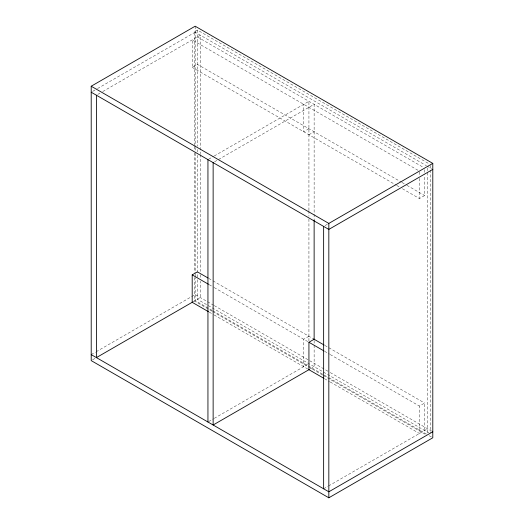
<?xml version="1.0" encoding="UTF-8"?>
<svg xmlns="http://www.w3.org/2000/svg" width="524" height="524" viewBox="0 0 524 524"><rect width="100%" height="100%" fill="white"/><g stroke="black" fill="none" stroke-linecap="round" stroke-linejoin="round"><path stroke-width="0.39" stroke-dasharray="2.62 1.97" d="M194.424 145.528L194.424 31.774L197.397 30.058L429.149 163.861M92.624 91.405L96.868 88.956M97.569 88.549L195.17 32.2M97.818 94.405L99.94 93.18M102.77 91.549L200.364 35.206L200.364 153.722M418.008 170.293L192.197 39.922L192.197 67.36L197.397 64.354L401.266 182.057M208.644 159.211L213.589 156.355M214.277 155.962L308.931 101.315L308.931 210.445M214.545 161.805L314.131 104.315L314.131 213.844M308.931 128.753L303.73 131.753L303.73 104.315M308.931 134.753L314.131 131.753M91.209 354.604L95.453 352.154M96.161 351.748L190.926 297.036M191.633 296.623L195.17 294.586L213.556 305.204M92.624 359.791L95.453 358.161M193.048 301.811L200.364 297.586L200.364 281.237M325.05 225.595L327.88 223.964M402.439 188.738L419.429 198.55L424.623 195.544L424.623 175.37M308.931 336.257L303.73 339.257L303.73 366.695M208.644 421.597L213.589 418.741M214.277 418.342L307.516 364.507M310.601 368.732L314.131 366.695L314.131 344.628M330.231 354.558L419.429 406.054L424.623 403.054L424.623 430.492M323.636 488.794L327.88 486.344M328.587 485.938L427.597 428.776M194.424 31.774L426.431 165.722M427.132 166.128L431.494 168.643M197.397 36.916L423.916 167.7M401.974 182.47L406.218 184.92M406.925 185.332L424.623 195.544M192.197 67.36L396.065 185.064M396.773 185.47L399.609 187.107M208.722 278.401L212.259 280.445M212.967 280.851L312.828 338.504M324.815 345.427L424.623 403.054M209.187 284.67L213.432 287.126M214.139 287.532L308.289 341.89M324.572 351.29L329.524 354.152M214.264 305.61L309.029 360.322M309.736 360.728L329.537 372.164M330.244 372.571L431.494 431.029M429.149 433.099L197.397 299.302L197.397 278.84M212.141 310.385L195.17 300.586L195.17 277.419M212.849 310.798L307.614 365.51M308.322 365.916L328.122 377.352M328.83 377.758L426.431 434.101M429.254 435.739L431.376 436.964M212.141 311.243L194.424 301.018L194.424 277.281M212.855 311.656L307.824 366.486M308.531 366.892L322.705 375.079M323.413 375.485L425.468 434.409M209.187 312.108L213.432 314.564M214.139 314.97L307.634 368.948M324.572 378.728L329.524 381.59M330.231 381.996L419.429 433.492L419.429 406.054M430.564 165.499L430.564 433.099M427.597 168.027L427.597 433.996M424.623 169.724L424.623 174.564M419.429 171.918L419.429 175.147M419.429 178.37L419.429 198.55M314.131 214.264L314.131 219.563M314.131 340.541L314.131 343.81M308.931 210.844L308.931 216.163M308.931 219.019L308.931 341.628M200.364 154.541L200.364 271.432M200.364 274.7L200.364 277.969M197.397 30.058L197.397 146.268M197.397 149.543L197.397 151.993M197.397 155.268L197.397 278.316M195.17 26.2L195.17 146.635M195.17 147.454L195.17 152.36M195.17 153.178L195.17 273.332M195.17 274.15L195.17 276.6M194.424 146.347L194.424 149.615M194.424 152.89L194.424 272.375"/><path stroke-width="0.79" d="M91.209 86.224L195.17 26.2L432.791 163.39L432.791 437.776L328.83 497.8L91.209 360.61L91.209 86.224L328.83 223.414L432.791 163.39M208.48 311.701L192.197 302.302L192.197 274.864L197.397 271.864L208.015 277.995M192.59 302.079L96.403 357.61L96.403 95.224M432.791 169.396L328.83 229.414L91.209 92.224M314.131 339.257L308.931 342.257L308.931 369.695M309.186 369.551L213.137 425.003L213.137 162.617M432.791 431.776L328.83 491.8L91.209 354.604M313.49 338.89L324.107 345.015M192.197 274.864L208.48 284.263M308.996 342.296L323.865 350.877M308.996 369.734L323.865 378.321M328.83 223.414L328.83 497.8M323.636 226.414L323.636 488.794M314.131 219.982L314.131 339.722M207.943 159.617L207.943 422.003"/></g></svg>
